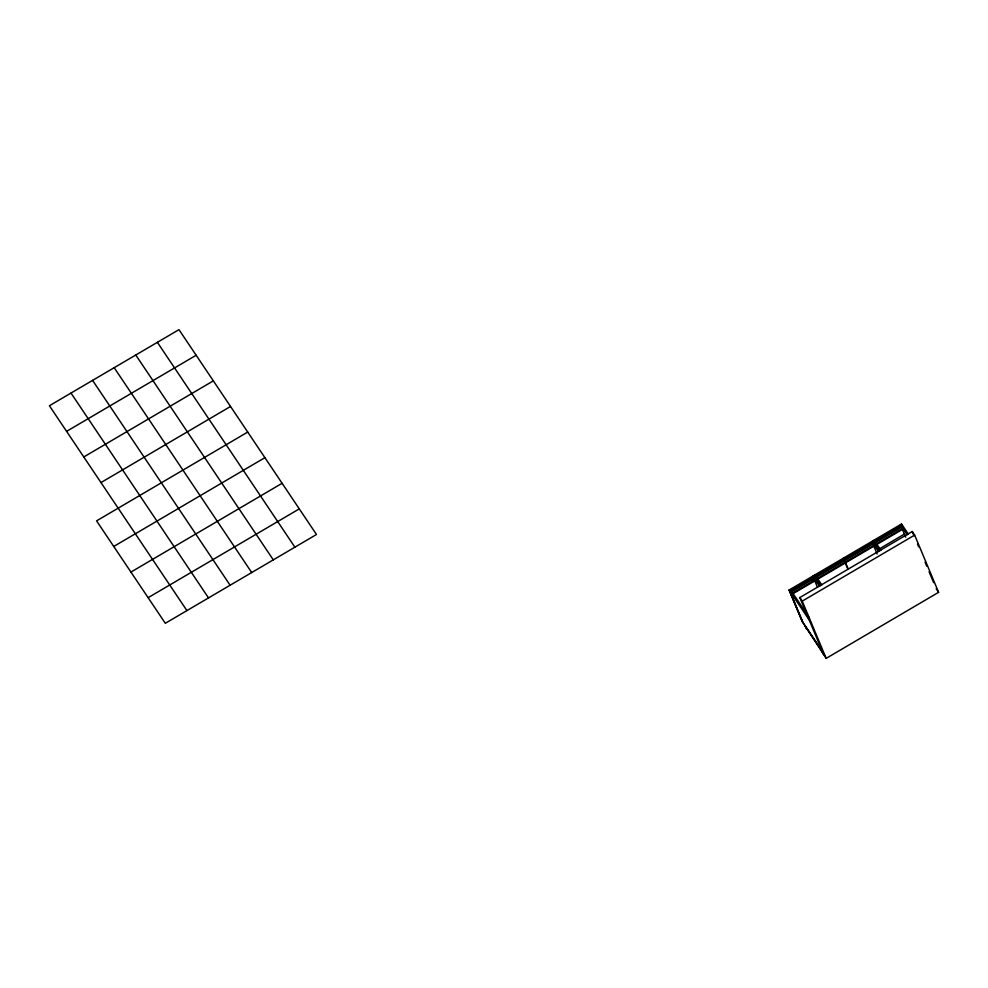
<?xml version="1.0" encoding="UTF-8"?>
<svg xmlns="http://www.w3.org/2000/svg" width="988" height="988" viewBox="0 0 988 988"><rect width="100%" height="100%" fill="white"/><g stroke="black" fill="none" stroke-linecap="round" stroke-linejoin="round"><path stroke-width="1.48" d="M66.591 431.361L196.155 355.248M83.782 456.962L213.346 380.849M100.974 482.576L230.537 406.463M247.729 432.065L96.565 520.861L165.317 623.292L316.481 534.496L178.964 329.646L49.4 405.747L186.917 610.596M113.756 546.463L264.92 457.666M130.947 572.077L282.111 483.28M148.138 597.678L299.29 508.882M822.374 651.413L802.194 621.329L789.103 590.046L813.618 575.634L814.236 576.56L791.018 590.207M817.484 587.329L812.902 576.399L815.186 575.053L821.843 584.958M877.122 553.996L871.972 541.696L874.257 540.35L880.901 550.254M905.7 537.213L900.55 524.912L901.698 524.233L908.343 534.138M843.777 559.208L814.495 576.412L813.877 575.485L843.159 558.294L847.939 569.162M873.565 541.708L901.883 525.073L901.266 524.146L872.947 540.794L879.765 550.921M791.178 590.725L813.667 577.523M815.952 576.177L872.725 542.82L873.985 545.265L792.438 593.171L791.796 591.651L814.285 578.437L815.211 580.66L792.722 593.862M875.01 541.486L901.315 526.036L901.945 527.555M792.388 590.355L813.544 577.918M815.977 576.498L872.614 543.227M874.899 541.881L901.192 526.431L902.563 528.481L876.27 543.931L875.652 543.005M817.632 579.227L874.269 545.956L873.343 543.746L816.57 577.103L817.2 578.622M902.859 529.173L876.566 544.61L875.64 542.4L901.933 526.95L902.859 529.173L901.476 527.123M879.703 548.711L904.119 534.224M823.77 654.772L799.835 597.542L912.257 531.507L914.653 535.088L938.6 592.318L826.178 658.354L804.85 625.577M826.178 658.354L802.244 601.124L914.653 535.088M900.55 524.912L907.206 534.804M936.192 588.737L938.6 592.318M871.972 541.696L878.616 551.6M872.898 543.906L874.269 545.956M814.05 575.72L820.695 585.625M812.902 576.399L819.546 586.292M814.297 579.042L814.915 579.968M799.835 597.542L802.244 601.124M808.715 616.845L790.425 589.601L789.276 590.268L802.713 622.403L822.658 652.105M789.103 590.046L809.221 619.982M157.376 342.33L294.893 547.179M135.776 355.013L273.293 559.863M114.188 367.697L251.705 572.546M92.588 380.38L230.105 585.229M71 393.063L208.517 597.913M912.257 531.507L913.999 535.694M917.506 544.067L918.679 546.858M925.064 562.135L926.781 566.248M929.066 571.706L931.523 577.572M931.931 578.548L933.648 582.648M901.698 524.233L903.983 529.704M845.222 561.9L848.198 569.014M813.396 580.87L813.68 581.549M812.025 578.82L812.309 579.499M822.041 651.178L823.152 653.858M805.467 626.503L806.591 629.171M789.721 590.96L802.812 622.255M872.688 540.942L843.406 558.146L844.024 559.06L873.306 541.856L872.688 540.942"/></g></svg>
